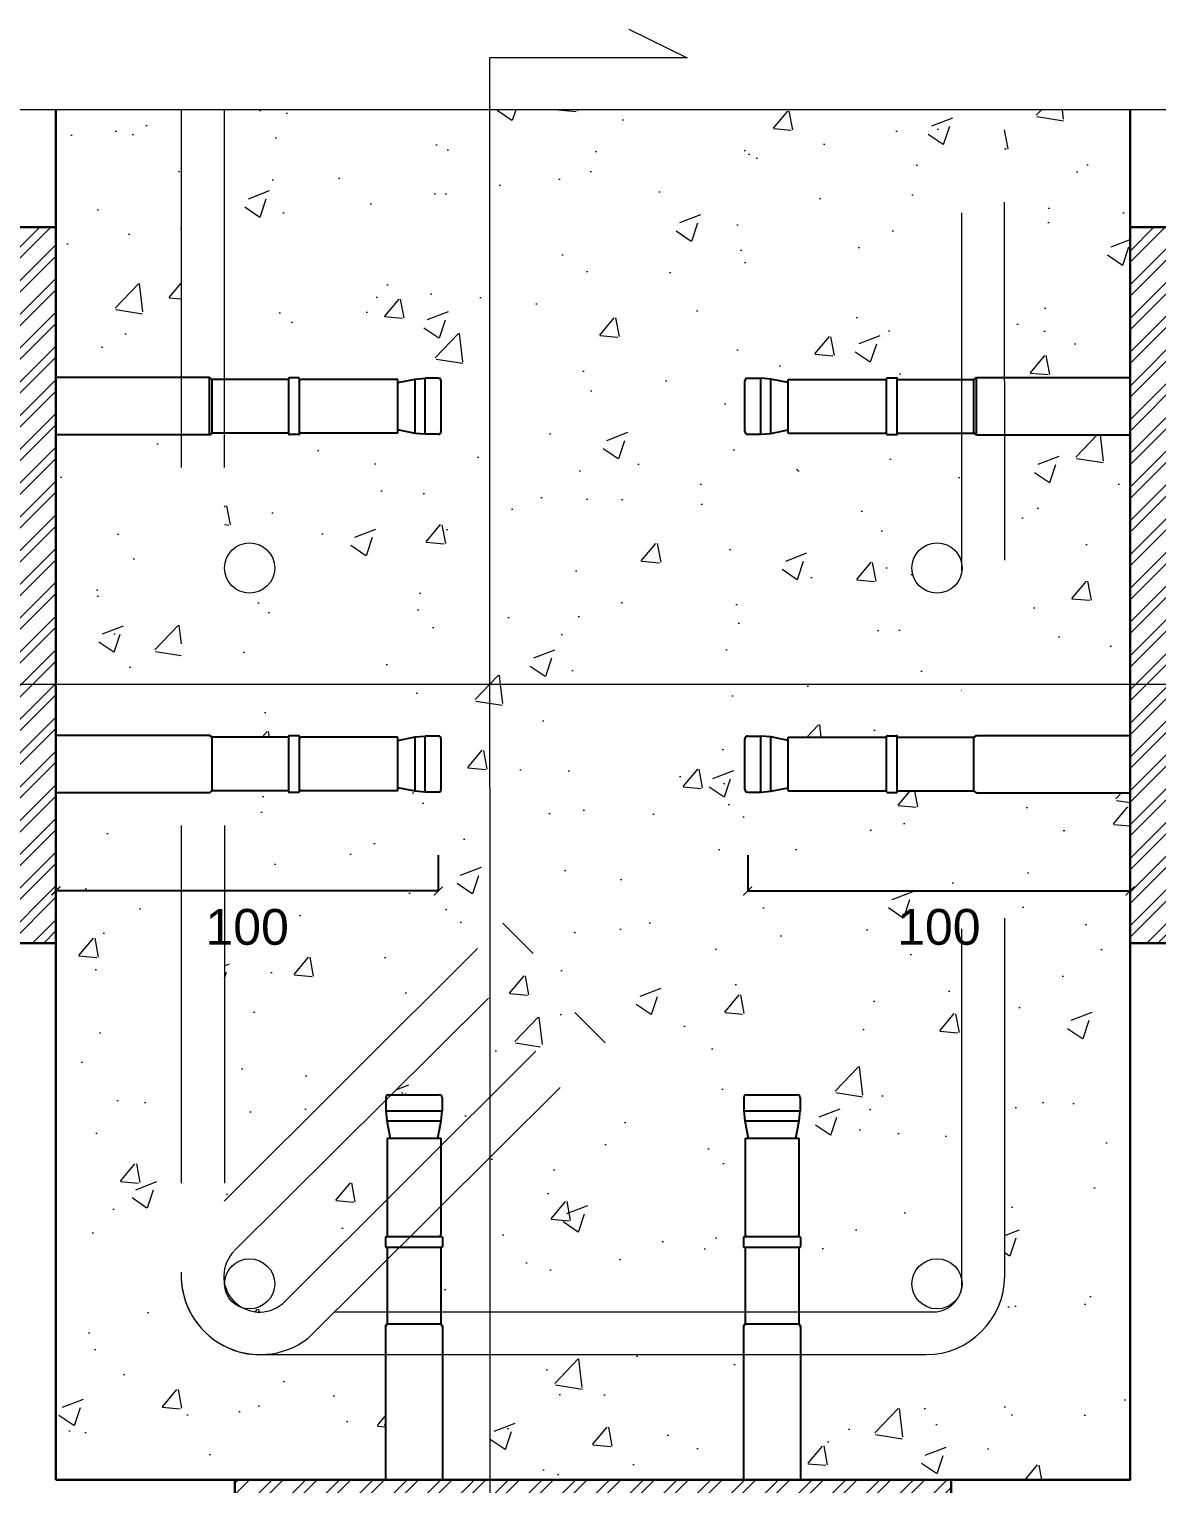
# Model space of a CAD drawing. Header units: millimetres. Extents: x 1415 to 3549, y 2194 to 4677.
# Drawn here: x 1789.0105 to 1789.3255, y 2313.6651 to 2314.0716 of the extents above; entities that cross this region are included whole.
import ezdxf

# ---------------------------------------------------------------- set-up
doc = ezdxf.new("R2010")
doc.units = ezdxf.units.MM
for name, pattern in [('ACAD_ISO02W100', [15, 12, -3]), ('DASHDOT', [1, 0.5, -0.25, 0, -0.25]), ('phl_center', [0.75, 0.4, -0.35]), ('phl_thick', [0])]:
    doc.linetypes.add(name, pattern=pattern)
doc.layers.get('0').update_dxf_attribs({"plot": 0})
for name, color, linetype, lineweight in [('Layer3', 7, 'Continuous', 15), ('Layer4', 7, 'Continuous', 15), ('quote', 252, 'Continuous', 5), ('Setti', 5, 'Continuous', 30), ('sezionato particolari', 7, 'Continuous', 30), ('sezione', 18, 'ACAD_ISO02W100', 20), ('staffe', 10, 'Continuous', 9)]:
    doc.layers.add(name, color=color, linetype=linetype, lineweight=lineweight)
doc.layers.add('projection', color=7, linetype='Continuous')
doc.layers.add('retini', color=7, linetype='DASHDOT', lineweight=9, true_color=0x636466)
doc.styles.get("Standard").update_dxf_attribs({"font": 'arial.ttf'})
doc.dimstyles.new('quote acciaio', dxfattribs={"dimtxt": 0.01, "dimasz": 0.0025, "dimexe": 0, "dimexo": 0, "dimgap": 0.005, "dimtad": 2, "dimdec": 0, "dimlfac": 1000, "dimzin": 0, "dimdsep": 46, "dimtxsty": 'Standard', "dimblk": 'ARCHTICK', "dimcen": 0, "dimclre": 252, "dimadec": 0, "dimazin": 0, "dimtfac": 1, "dimtdec": 0, "dimtofl": 0, "dimtmove": 0, "dimatfit": 3, "dimfxl": 0.01, "dimfxlon": 1, "dimtolj": 1, "dimtzin": 0, "dimarcsym": 0})
pattern_1 = [(45, (0, 0), (-0.004714634463561306, 0.004714634463561306), []), (45, (0.003143091, 0), (-0.004714634463561306, 0.004714634463561306), [])]
pattern_2 = [(49.99999999999999, (0, 0), (0.06012094076868132, -0.005259898227838018), [0.0062865, -0.0691515]), (355, (0, 0), (-0.01163032907023988, 0.06304875892888159), [0.0050292, -0.0553213927761]), (100.4514447, (0.005010062310000001, -0.000438323655), (0.04849061153981658, 0.05778885813102438), [0.005342702903999999, -0.05876978071799999]), (46.18420000000002, (0, 0.016764), (0.08945608349440287, -0.01387396821779996), [0.009429749999999997, -0.10372725]), (96.63555760999996, (0.007454667, 0.015607845), (0.07834336423699599, 0.0816506211172481), [0.0080140576362, -0.0881547506928]), (351.1841511700001, (0, 0.016764), (0.07834336424144242, 0.08165062111322577), [0.0075437891331, -0.0829817115336]), (21, (0.008381999999999999, 0.012573), (0.05003274911881372, -0.03374751540173891), [0.0062865, -0.0691515]), (326.0000000000001, (0.008381999999999999, 0.012573), (0.02039466935472354, 0.06078202882036536), [0.0050292, -0.05532119999999999]), (71.45144499999999, (0.012551395758, 0.009760707032999999), (0.07042741836197633, 0.02703451373234873), [0.005342702904, -0.05876967940799999]), (37.50000000000001, (0, 0), (0.0010192390726953, 0.02790316282814053), [0, -0.05465064, 0, -0.05615940000000001, 0, -0.05553075]), (7.499999999999999, (0, 0), (0.0220504886284009, 0.03305958968997944), [0, -0.03201924, 0, -0.05339334, 0, -0.02116455]), (327.5, (-0.01869186, 0), (0.04474489640506756, -0.001890485517582236), [0, -0.020955, 0, -0.0653796, 0, -0.08675369999999999]), (317.5, (-0.02707386, 0), (0.04888262985738596, 0.0083907420409999), [0, -0.0272415, 0, -0.04341876, 0, -0.0616077])]

# ---------------------------------------------------------------- blocks, each defined once
blk = doc.blocks.new('*U832')
at = {"layer": 'Layer3'}
blk.add_circle((0, 0), 0.006999999999999999, dxfattribs=at)
blk = doc.blocks.new('*U833')
at = {"layer": 'Layer3', "color": 0, "linetype": 'ByBlock', "lineweight": -2, "transparency": 16777216}
for p in [(1.224646799147353e-17, 0.2), (0.192, 0.2), (0, 0), (0.192, 0)]:
    blk.add_blockref('*U832', p, dxfattribs=at)
blk = doc.blocks.new('_ArchTick')
at = {"color": 0, "linetype": 'ByBlock', "const_width": 0.15}
blk.add_lwpolyline([(-0.5, -0.5), (0.5, 0.5)], dxfattribs=at)
blk = doc.blocks.new('*D838')
at = {"layer": 'Defpoints', "color": 0, "transparency": 16777216}
for p in [(1789.211153033278, 2313.855364899089), (1789.317953036278, 2313.855514899089), (1789.317953036278, 2313.830815796568)]:
    blk.add_point(p, dxfattribs=at)
at = {"layer": 'quote', "color": 252, "lineweight": -2, "transparency": 16777216}
for p, q in [((1789.211153033278, 2313.840815796569), (1789.211153033278, 2313.830815796568)), ((1789.317953036278, 2313.840815796569), (1789.317953036278, 2313.830815796568))]:
    blk.add_line(p, q, dxfattribs=at)
at = {"layer": 'quote', "color": 0, "linetype": 'Continuous', "lineweight": -2, "transparency": 16777216}
blk.add_line((1789.211153033278, 2313.830815796568), (1789.317953036278, 2313.830815796568), dxfattribs=at)
at = {"layer": 'quote', "color": 0, "lineweight": -2, "transparency": 16777216, "xscale": 0.0025, "yscale": 0.0025, "zscale": 0.0025, "rotation": 180}
blk.add_blockref('_ArchTick', (1789.211153033278, 2313.830815796568), dxfattribs=at)
at = {"layer": 'quote', "color": 0, "lineweight": -2, "transparency": 16777216, "xscale": 0.0025, "yscale": 0.0025, "zscale": 0.0025}
blk.add_blockref('_ArchTick', (1789.317953036278, 2313.830815796568), dxfattribs=at)
at = {"layer": 'quote', "color": 0, "transparency": 16777216, "insert": (1789.264553034778, 2313.820710066691), "char_height": 0.01, "attachment_point": 5}
blk.add_mtext('\\A1;100', dxfattribs=at)
blk = doc.blocks.new('*D885')
at = {"layer": 'Defpoints', "color": 0, "transparency": 16777216}
for p in [(1789.017953036278, 2313.855514899089), (1789.124753039278, 2313.855364899089), (1789.017953036278, 2313.830815796568)]:
    blk.add_point(p, dxfattribs=at)
at = {"layer": 'quote', "color": 252, "lineweight": -2, "transparency": 16777216}
for p, q in [((1789.017953036278, 2313.840815796569), (1789.017953036278, 2313.830815796568)), ((1789.124753039278, 2313.840815796569), (1789.124753039278, 2313.830815796568))]:
    blk.add_line(p, q, dxfattribs=at)
at = {"layer": 'quote', "color": 0, "linetype": 'Continuous', "lineweight": -2, "transparency": 16777216}
blk.add_line((1789.124753039278, 2313.830815796568), (1789.017953036278, 2313.830815796568), dxfattribs=at)
at = {"layer": 'quote', "color": 0, "lineweight": -2, "transparency": 16777216, "xscale": 0.0025, "yscale": 0.0025, "zscale": 0.0025, "rotation": 180}
blk.add_blockref('_ArchTick', (1789.017953036278, 2313.830815796568), dxfattribs=at)
at = {"layer": 'quote', "color": 0, "lineweight": -2, "transparency": 16777216, "xscale": 0.0025, "yscale": 0.0025, "zscale": 0.0025}
blk.add_blockref('_ArchTick', (1789.124753039278, 2313.830815796568), dxfattribs=at)
at = {"layer": 'quote', "color": 0, "transparency": 16777216, "insert": (1789.071353037778, 2313.820710066691), "char_height": 0.01, "attachment_point": 5}
blk.add_mtext('\\A1;100', dxfattribs=at)

msp = doc.modelspace()

# ---------------------------------------------------------------- hatches: boundary and pattern name
at = {"layer": 'Layer4', "true_color": 0x939598}
h = msp.add_hatch(dxfattribs=at)
h.set_pattern_fill('AR-CONC', color=252, scale=0.00033)
h.set_pattern_definition(pattern_2)
h.paths.add_polyline_path([(1789.139041797057, 2314.049122885385), (1789.064953036278, 2314.049122885385), (1789.06496867883, 2313.973757736756), (1789.082953036278, 2313.973757736756), (1789.082953036278, 2313.974194934756), (1789.085953036278, 2313.974194934756), (1789.085953036278, 2313.973757736756), (1789.113453036278, 2313.973757736756), (1789.113453036278, 2313.972876718756), (1789.118254000278, 2313.973854638756), (1789.121053034278, 2313.974107736756), (1789.124753036278, 2313.974107736756, -0.4135587880974621), (1789.125553034278, 2313.9733095256), (1789.125553034278, 2313.959209525599, -0.4148686399460196), (1789.124753036278, 2313.958407736756), (1789.121053034278, 2313.958407736756), (1789.118254000278, 2313.958660834756), (1789.113453036278, 2313.959638754756), (1789.113453036278, 2313.958757736756), (1789.085953036278, 2313.958757736756), (1789.085953036278, 2313.958320538756), (1789.082953036278, 2313.958320538756), (1789.082953036278, 2313.958757736756), (1789.064971792182, 2313.958757736756), (1789.065040707696, 2313.921047243257, -1.000103783802164), (1789.079040707545, 2313.921048696155, -0.9998962269677956), (1789.065040707696, 2313.921047243257), (1789.065037512742, 2313.888501133558), (1789.139075771788, 2313.888497240964)])
h.paths.add_polyline_path([(1789.270953036278, 2314.049122885385), (1789.139041797057, 2314.049122885385), (1789.139075771788, 2313.888497240964), (1789.270953036278, 2313.888490307458), (1789.270953036278, 2313.919944290664, -0.9237626769321007), (1789.257040707545, 2313.921048696155, -0.9237626769314576), (1789.270953036278, 2313.922153101646), (1789.270953036278, 2313.958757736756), (1789.252953036278, 2313.958757736756), (1789.252953036278, 2313.958320538756), (1789.249953036278, 2313.958320538756), (1789.249953036278, 2313.958757736756), (1789.222453036278, 2313.958757736756), (1789.222453036278, 2313.959638754756), (1789.217652072278, 2313.958660834756), (1789.214853038278, 2313.958407736756), (1789.211153036278, 2313.958407736756, -0.4135587880997068), (1789.210353038278, 2313.959205947912), (1789.210353038278, 2313.973305947912, -0.414868639946585), (1789.211153036278, 2313.974107736756), (1789.214853038278, 2313.974107736756), (1789.217652072278, 2313.973854638756), (1789.222453036278, 2313.972876718756), (1789.222453036278, 2313.973757736756), (1789.249953036278, 2313.973757736756), (1789.249953036278, 2313.974194934756), (1789.252953036278, 2313.974194934756), (1789.252953036278, 2313.973757736756), (1789.270953036278, 2313.973757736756)])
h.paths.add_polyline_path([(1789.317953036278, 2314.016257736756), (1789.317953036278, 2314.049122885385), (1789.282928844175, 2314.049122885385), (1789.28293440179, 2313.974257736756), (1789.317953036278, 2313.974257736756)])
h.paths.add_polyline_path([(1789.317953036278, 2313.958257736756), (1789.28293558955, 2313.958257736756), (1789.282940768782, 2313.888489677197), (1789.317953036278, 2313.888487836412)])
h.paths.add_polyline_path([(1789.052953036278, 2314.049122885385), (1789.017953035379, 2314.049122885385), (1789.017953035347, 2313.974257736756), (1789.052953036278, 2313.974257736756)])
h.paths.add_polyline_path([(1789.052953036278, 2313.958257736756), (1789.01795303534, 2313.958257736756), (1789.01795303531, 2313.888503609045), (1789.052953036278, 2313.888501768904)])
h = msp.add_hatch(dxfattribs=at)
h.set_pattern_fill('AR-CONC', color=252, scale=0.00033)
h.set_pattern_definition(pattern_2)
h.paths.add_polyline_path([(1789.317953036278, 2313.858257736756), (1789.28294301305, 2313.858257736756), (1789.28295302572, 2313.72337972327, -0.4145266143306385), (1789.260953036278, 2313.701257736755), (1789.225953036278, 2313.701257736755), (1789.225953036278, 2313.666257736755), (1789.267953036278, 2313.666257736755), (1789.317953036278, 2313.666257736755)])
h.paths.add_polyline_path([(1789.209953036278, 2313.701257736755), (1789.167953036278, 2313.701257736755), (1789.139115375749, 2313.701257736755), (1789.139122778774, 2313.666257736755), (1789.209953036278, 2313.666257736755)])
h.paths.add_polyline_path([(1789.109953036278, 2313.701257736755), (1789.073687925764, 2313.701257736754, -0.4088691945109933), (1789.052953036278, 2313.724336094356), (1789.052953036278, 2313.858257736756), (1789.017953035297, 2313.858257736756), (1789.017953035214, 2313.666257736755), (1789.109953036278, 2313.666257736755)])
h.paths.add_polyline_path([(1789.139090658911, 2313.818113942252), (1789.139075771788, 2313.888497240964), (1789.06498637442, 2313.888501136247), (1789.064989434514, 2313.873757736756), (1789.082953036278, 2313.873757736756), (1789.082953036278, 2313.874194934756), (1789.085953036278, 2313.874194934756), (1789.085953036278, 2313.873757736756), (1789.113453036278, 2313.873757736756), (1789.113453036278, 2313.872876718756), (1789.118254000278, 2313.873854638756), (1789.121053034278, 2313.874107736756), (1789.124753036278, 2313.874107736756, -0.4135587880997272), (1789.125553034278, 2313.8733095256), (1789.125553034278, 2313.859209525599, -0.4148686399443268), (1789.124753036278, 2313.858407736756), (1789.121053034278, 2313.858407736756), (1789.118254000278, 2313.858660834756), (1789.113453036278, 2313.859638754756), (1789.113453036278, 2313.858757736756), (1789.085953036278, 2313.858757736756), (1789.085953036278, 2313.858320538756), (1789.082953036278, 2313.858320538756), (1789.082953036278, 2313.858757736756), (1789.064992547866, 2313.858757736756), (1789.065016325973, 2313.744195832604)])
h.paths.add_polyline_path([(1789.270953036278, 2313.858757736756), (1789.252953036278, 2313.858757736756), (1789.252953036278, 2313.858320538756), (1789.249953036278, 2313.858320538756), (1789.249953036278, 2313.858757736756), (1789.222453036278, 2313.858757736756), (1789.222453036278, 2313.859638754756), (1789.217652072278, 2313.858660834756), (1789.214853038278, 2313.858407736756), (1789.211153036278, 2313.858407736756, -0.4135587880997221), (1789.210353038278, 2313.859205947912), (1789.210353038278, 2313.873305947912, -0.4148686399465938), (1789.211153036278, 2313.874107736756), (1789.214853038278, 2313.874107736756), (1789.217652072278, 2313.873854638756), (1789.222453036278, 2313.872876718756), (1789.222453036278, 2313.873757736756), (1789.249953036278, 2313.873757736756), (1789.249953036278, 2313.874194934756), (1789.252953036278, 2313.874194934756), (1789.252953036278, 2313.873757736756), (1789.270953036278, 2313.873757736756), (1789.270953036278, 2313.888490307458), (1789.139075771788, 2313.888497240964), (1789.139090658911, 2313.818113942252), (1789.142798507715, 2313.821813971176), (1789.151262714229, 2313.813307668718), (1789.139094236588, 2313.801199410373), (1789.139100158303, 2313.77320274049), (1789.162843638274, 2313.796896145294), (1789.171307844789, 2313.788389842836), (1789.139103723948, 2313.756345093573), (1789.13911283757, 2313.713257736755), (1789.167953036278, 2313.713257736755), (1789.210453036278, 2313.713257736755), (1789.210453036278, 2313.731257736755), (1789.210015838278, 2313.731257736755), (1789.210015838278, 2313.734257736755), (1789.210453036278, 2313.734257736755), (1789.210453036278, 2313.761757736755), (1789.211334054278, 2313.761757736755), (1789.210356134278, 2313.766558700755), (1789.210103036278, 2313.769357734755), (1789.210103036278, 2313.773057736755, -0.413558788099693), (1789.210901247434, 2313.773857734755), (1789.225001247434, 2313.773857734755, -0.4148686399466176), (1789.225803036278, 2313.773057736755), (1789.225803036278, 2313.769357734755), (1789.225549938278, 2313.766558700755), (1789.224572018278, 2313.761757736755), (1789.225453036278, 2313.761757736755), (1789.225453036278, 2313.734257736755), (1789.225890234278, 2313.734257736755), (1789.225890234278, 2313.731257736755), (1789.225453036278, 2313.731257736755), (1789.225453036278, 2313.713257736755), (1789.263953036278, 2313.713257736755, 0.3389972668818836), (1789.270953036278, 2313.720071334768), (1789.270953036278, 2313.722153101645, 0.9237626769894535), (1789.257040707545, 2313.721048696155, 0.9237626769900985), (1789.270953036278, 2313.719944290665), (1789.270953036278, 2313.720071334768, -0.3389972668818819), (1789.263953036278, 2313.713257736755, -0.4459529381912224), (1789.257040707545, 2313.721048696155, -0.9237626769894577), (1789.270953036278, 2313.722153101645)])
h.paths.add_polyline_path([(1789.110453036278, 2313.761757736755), (1789.111334054278, 2313.761757736755), (1789.110356134278, 2313.766558700755), (1789.110103036278, 2313.769357734755), (1789.110103036278, 2313.772351681557), (1789.067783099565, 2313.730240995728, 0.1499471425475808), (1789.065020296958, 2313.725063794275), (1789.065021092384, 2313.721231468672, 0.5691356026336322), (1789.081221103352, 2313.715445752874), (1789.110453036278, 2313.744616035447)])
h.paths.add_polyline_path([(1789.139094236588, 2313.801199410373), (1789.111616579692, 2313.773857734755), (1789.125001247435, 2313.773857734755, -0.4148686399466227), (1789.125803036278, 2313.773057736755), (1789.125803036278, 2313.769357734755), (1789.125549938278, 2313.766558700755), (1789.124572018278, 2313.761757736755), (1789.125453036278, 2313.761757736755), (1789.125453036278, 2313.759584400341), (1789.139100158303, 2313.77320274049)])
h.paths.add_polyline_path([(1789.139103723948, 2313.756345093573), (1789.125453036278, 2313.742761960352), (1789.125453036278, 2313.734757736755, -0.3127627247773691), (1789.125545201181, 2313.734195451681, -0.6775767516278355), (1789.125890234278, 2313.734057736755), (1789.125890234278, 2313.731457736756, -0.4142135623704787), (1789.125690234278, 2313.731257736756), (1789.125453036278, 2313.731257736756), (1789.125453036278, 2313.713257736755), (1789.13911283757, 2313.713257736755)])
h.paths.add_polyline_path([(1789.110453036278, 2313.72783619227), (1789.095802076172, 2313.713257736755), (1789.110453036278, 2313.713257736755)], flags=17)
at = {"layer": 'retini', "transparency": 33554687}
h = msp.add_hatch(dxfattribs=at)
h.set_pattern_fill('ANSI32', color=256, scale=0.0007)
h.set_pattern_definition(pattern_1)
h.paths.add_polyline_path([(1789.002953036278, 2313.816257736755), (1789.002953036278, 2313.888572291757), (1789.017953036278, 2313.888596578935), (1789.017953036278, 2313.816257736755)])
h.paths.add_polyline_path([(1789.002953036278, 2314.016257736756), (1789.017953036278, 2314.016257736756), (1789.017953036278, 2313.888596578935), (1789.002953036278, 2313.888572291757)])
h = msp.add_hatch(dxfattribs=at)
h.set_pattern_fill('ANSI32', color=256, scale=0.0007)
h.set_pattern_definition(pattern_1)
h.paths.add_polyline_path([(1789.332953036278, 2313.816257736755), (1789.332953036278, 2313.88848704778), (1789.317953036278, 2313.888487836412), (1789.317953036278, 2313.816257736755)])
h.paths.add_polyline_path([(1789.332953036278, 2314.016257736756), (1789.317953036278, 2314.016257736756), (1789.317953036278, 2313.888487836412), (1789.332953036278, 2313.88848704778)])
h = msp.add_hatch(dxfattribs=at)
h.set_pattern_fill('ANSI32', color=256, scale=0.0007)
h.set_pattern_definition(pattern_1)
h.paths.add_polyline_path([(1789.139125951499, 2313.651257736755), (1789.139122778774, 2313.666257736755), (1789.067953036278, 2313.666257736755), (1789.067953036278, 2313.651257736755)])
h.paths.add_polyline_path([(1789.139122778774, 2313.666257736755), (1789.139125951499, 2313.651257736755), (1789.267953036278, 2313.651257736755), (1789.267953036278, 2313.666257736755)])

# ---------------------------------------------------------------- linework, layer by layer
at = {"layer": 'Layer3'}
for p, q in [((1789.317953036278, 2313.816257736755), (1789.317953036278, 2314.016257736756)), ((1789.067953036278, 2313.666257736755), (1789.267953036278, 2313.666257736755))]:
    msp.add_line(p, q, dxfattribs=at)
at = {"layer": 'projection', "color": 7, "linetype": 'phl_thick'}
for p, q in [((1789.060803034278, 2313.974257736756), (1789.017953036278, 2313.974257736756)), ((1789.061553034278, 2313.973757736756), (1789.060803034278, 2313.974257736756)), ((1789.060803034278, 2313.958257736756), (1789.060803034278, 2313.974257736756)), ((1789.082953036278, 2313.973757736756), (1789.061553034278, 2313.973757736756)), ((1789.061553034278, 2313.958757736756), (1789.061553034278, 2313.973757736756)), ((1789.082953036278, 2313.958520538756), (1789.082953036278, 2313.973994934756)), ((1789.085753039278, 2313.974194934756), (1789.083153033278, 2313.974194934756)), ((1789.085953036278, 2313.958520538756), (1789.085953036278, 2313.973994934756)), ((1789.113453036278, 2313.973757736756), (1789.086453036278, 2313.973757736756)), ((1789.113453036278, 2313.972876718756), (1789.118254000278, 2313.973854638756)), ((1789.113453036278, 2313.967270139756), (1789.113453036278, 2313.973757736756)), ((1789.118254000278, 2313.973854638756), (1789.121053034278, 2313.974107736756)), ((1789.118254000278, 2313.958660834756), (1789.118254000278, 2313.973854638756)), ((1789.124753039278, 2313.974107736756), (1789.121053034278, 2313.974107736756)), ((1789.121053034278, 2313.958407736756), (1789.121053034278, 2313.974107736756)), ((1789.125553034278, 2313.959207736756), (1789.125553034278, 2313.973307736756)), ((1789.210353038278, 2313.959207736756), (1789.210353038278, 2313.973307736756)), ((1789.211153033278, 2313.974107736756), (1789.214853038278, 2313.974107736756)), ((1789.217652072278, 2313.973854638756), (1789.214853038278, 2313.974107736756)), ((1789.214853038278, 2313.958407736756), (1789.214853038278, 2313.974107736756)), ((1789.222453036278, 2313.972876718756), (1789.217652072278, 2313.973854638756)), ((1789.217652072278, 2313.958660834756), (1789.217652072278, 2313.973854638756)), ((1789.222453036278, 2313.973757736756), (1789.249453036278, 2313.973757736756)), ((1789.222453036278, 2313.967270139756), (1789.222453036278, 2313.973757736756)), ((1789.249953036278, 2313.958520538756), (1789.249953036278, 2313.973994934756)), ((1789.250153033278, 2313.974194934756), (1789.252753039278, 2313.974194934756)), ((1789.252953036278, 2313.958520538756), (1789.252953036278, 2313.973994934756)), ((1789.252953036278, 2313.973757736756), (1789.274353038278, 2313.973757736756)), ((1789.274353038278, 2313.973757736756), (1789.275103038278, 2313.974257736756)), ((1789.274353038278, 2313.958757736756), (1789.274353038278, 2313.973757736756)), ((1789.275103038278, 2313.974257736756), (1789.317953036278, 2313.974257736756)), ((1789.275103038278, 2313.958257736756), (1789.275103038278, 2313.974257736756)), ((1789.113453036278, 2313.958757736756), (1789.113453036278, 2313.967270139756)), ((1789.222453036278, 2313.958757736756), (1789.222453036278, 2313.967270139756)), ((1789.118254000278, 2313.958660834756), (1789.113453036278, 2313.959638754756)), ((1789.217652072278, 2313.958660834756), (1789.222453036278, 2313.959638754756)), ((1789.060803034278, 2313.958257736756), (1789.017953036278, 2313.958257736756)), ((1789.060803034278, 2313.958257736756), (1789.061553034278, 2313.958757736756)), ((1789.082953036278, 2313.958757736756), (1789.061553034278, 2313.958757736756)), ((1789.085753039278, 2313.958320538756), (1789.083153033278, 2313.958320538756)), ((1789.113453036278, 2313.958757736756), (1789.086453036278, 2313.958757736756)), ((1789.121053034278, 2313.958407736756), (1789.118254000278, 2313.958660834756)), ((1789.124753039278, 2313.958407736756), (1789.121053034278, 2313.958407736756)), ((1789.211153033278, 2313.958407736756), (1789.214853038278, 2313.958407736756)), ((1789.214853038278, 2313.958407736756), (1789.217652072278, 2313.958660834756)), ((1789.222453036278, 2313.958757736756), (1789.249453036278, 2313.958757736756)), ((1789.250153033278, 2313.958320538756), (1789.252753039278, 2313.958320538756)), ((1789.252953036278, 2313.958757736756), (1789.274353038278, 2313.958757736756)), ((1789.275103038278, 2313.958257736756), (1789.274353038278, 2313.958757736756)), ((1789.275103038278, 2313.958257736756), (1789.317953036278, 2313.958257736756)), ((1789.060803034278, 2313.874257736756), (1789.017953036278, 2313.874257736756)), ((1789.061553034278, 2313.873757736756), (1789.060803034278, 2313.874257736756)), ((1789.085753039278, 2313.874194934756), (1789.083153033278, 2313.874194934756)), ((1789.118254000278, 2313.873854638756), (1789.121053034278, 2313.874107736756)), ((1789.124753039278, 2313.874107736756), (1789.121053034278, 2313.874107736756)), ((1789.121053034278, 2313.858407736756), (1789.121053034278, 2313.874107736756)), ((1789.211153033278, 2313.874107736756), (1789.214853038278, 2313.874107736756)), ((1789.217652072278, 2313.873854638756), (1789.214853038278, 2313.874107736756)), ((1789.214853038278, 2313.858407736756), (1789.214853038278, 2313.874107736756)), ((1789.250153033278, 2313.874194934756), (1789.252753039278, 2313.874194934756)), ((1789.274353038278, 2313.873757736756), (1789.275103038278, 2313.874257736756)), ((1789.275103038278, 2313.874257736756), (1789.317953036278, 2313.874257736756)), ((1789.082953036278, 2313.873757736756), (1789.061553034278, 2313.873757736756)), ((1789.061553034278, 2313.858757736756), (1789.061553034278, 2313.873757736756)), ((1789.082953036278, 2313.858520538756), (1789.082953036278, 2313.873994934756)), ((1789.085953036278, 2313.858520538756), (1789.085953036278, 2313.873994934756)), ((1789.113453036278, 2313.873757736756), (1789.086453036278, 2313.873757736756)), ((1789.113453036278, 2313.872876718756), (1789.118254000278, 2313.873854638756)), ((1789.113453036278, 2313.867270139756), (1789.113453036278, 2313.873757736756)), ((1789.118254000278, 2313.858660834756), (1789.118254000278, 2313.873854638756)), ((1789.125553034278, 2313.859207736756), (1789.125553034278, 2313.873307736756)), ((1789.210353038278, 2313.859207736756), (1789.210353038278, 2313.873307736756)), ((1789.222453036278, 2313.872876718756), (1789.217652072278, 2313.873854638756)), ((1789.217652072278, 2313.858660834756), (1789.217652072278, 2313.873854638756)), ((1789.222453036278, 2313.873757736756), (1789.249453036278, 2313.873757736756)), ((1789.222453036278, 2313.867270139756), (1789.222453036278, 2313.873757736756)), ((1789.249953036278, 2313.858520538756), (1789.249953036278, 2313.873994934756)), ((1789.252953036278, 2313.858520538756), (1789.252953036278, 2313.873994934756)), ((1789.252953036278, 2313.873757736756), (1789.274353038278, 2313.873757736756)), ((1789.274353038278, 2313.858757736756), (1789.274353038278, 2313.873757736756)), ((1789.113453036278, 2313.858757736756), (1789.113453036278, 2313.867270139756)), ((1789.222453036278, 2313.858757736756), (1789.222453036278, 2313.867270139756)), ((1789.060803034278, 2313.858257736756), (1789.017953036278, 2313.858257736756)), ((1789.060803034278, 2313.858257736756), (1789.061553034278, 2313.858757736756)), ((1789.082953036278, 2313.858757736756), (1789.061553034278, 2313.858757736756)), ((1789.085753039278, 2313.858320538756), (1789.083153033278, 2313.858320538756)), ((1789.113453036278, 2313.858757736756), (1789.086453036278, 2313.858757736756)), ((1789.118254000278, 2313.858660834756), (1789.113453036278, 2313.859638754756)), ((1789.121053034278, 2313.858407736756), (1789.118254000278, 2313.858660834756)), ((1789.124753039278, 2313.858407736756), (1789.121053034278, 2313.858407736756)), ((1789.211153033278, 2313.858407736756), (1789.214853038278, 2313.858407736756)), ((1789.214853038278, 2313.858407736756), (1789.217652072278, 2313.858660834756)), ((1789.217652072278, 2313.858660834756), (1789.222453036278, 2313.859638754756)), ((1789.222453036278, 2313.858757736756), (1789.249453036278, 2313.858757736756)), ((1789.250153033278, 2313.858320538756), (1789.252753039278, 2313.858320538756)), ((1789.252953036278, 2313.858757736756), (1789.274353038278, 2313.858757736756)), ((1789.275103038278, 2313.858257736756), (1789.274353038278, 2313.858757736756)), ((1789.275103038278, 2313.858257736756), (1789.317953036278, 2313.858257736756)), ((1789.110103036278, 2313.773057739756), (1789.110103036278, 2313.769357734755)), ((1789.110903036278, 2313.773857734755), (1789.125003036278, 2313.773857734755)), ((1789.125803036278, 2313.773057739756), (1789.125803036278, 2313.769357734755)), ((1789.210103036278, 2313.773057739756), (1789.210103036278, 2313.769357734755)), ((1789.210903036278, 2313.773857734755), (1789.225003036278, 2313.773857734755)), ((1789.225803036278, 2313.773057739756), (1789.225803036278, 2313.769357734755)), ((1789.110103036278, 2313.769357734755), (1789.125803036278, 2313.769357734755)), ((1789.110103036278, 2313.769357734755), (1789.125803036278, 2313.769357734755)), ((1789.110103036278, 2313.769357734755), (1789.110356134278, 2313.766558700755)), ((1789.125549938278, 2313.766558700755), (1789.125803036278, 2313.769357734755)), ((1789.210103036278, 2313.769357734755), (1789.225803036278, 2313.769357734755)), ((1789.210103036278, 2313.769357734755), (1789.225803036278, 2313.769357734755)), ((1789.210103036278, 2313.769357734755), (1789.210356134278, 2313.766558700755)), ((1789.225549938278, 2313.766558700755), (1789.225803036278, 2313.769357734755)), ((1789.110356134278, 2313.766558700755), (1789.125549938278, 2313.766558700755)), ((1789.110356134278, 2313.766558700755), (1789.125549938278, 2313.766558700755)), ((1789.110356134278, 2313.766558700755), (1789.111334054278, 2313.761757736755)), ((1789.124572018278, 2313.761757736755), (1789.125549938278, 2313.766558700755)), ((1789.210356134278, 2313.766558700755), (1789.225549938278, 2313.766558700755)), ((1789.210356134278, 2313.766558700755), (1789.225549938278, 2313.766558700755)), ((1789.210356134278, 2313.766558700755), (1789.211334054278, 2313.761757736755)), ((1789.224572018278, 2313.761757736755), (1789.225549938278, 2313.766558700755)), ((1789.110453036278, 2313.761757736755), (1789.118965439278, 2313.761757736755)), ((1789.110453036278, 2313.761757736755), (1789.110453036278, 2313.734757736755)), ((1789.118965439278, 2313.761757736755), (1789.125453036278, 2313.761757736755)), ((1789.125453036278, 2313.761757736755), (1789.125453036278, 2313.734757736755)), ((1789.210453036278, 2313.761757736755), (1789.218965439278, 2313.761757736755)), ((1789.210453036278, 2313.761757736755), (1789.210453036278, 2313.734757736755)), ((1789.218965439278, 2313.761757736755), (1789.225453036278, 2313.761757736755)), ((1789.225453036278, 2313.761757736755), (1789.225453036278, 2313.734757736755)), ((1789.110015838278, 2313.734057739755), (1789.110015838278, 2313.731457733755)), ((1789.110215838278, 2313.734257736755), (1789.125690234278, 2313.734257736755)), ((1789.125890234278, 2313.734057739755), (1789.125890234278, 2313.731457733755)), ((1789.210015838278, 2313.734057739755), (1789.210015838278, 2313.731457733755)), ((1789.210215838278, 2313.734257736755), (1789.225690234278, 2313.734257736755)), ((1789.225890234278, 2313.734057739755), (1789.225890234278, 2313.731457733755)), ((1789.110215838278, 2313.731257736755), (1789.125690234278, 2313.731257736755)), ((1789.110453036278, 2313.731257736755), (1789.110453036278, 2313.709857734756)), ((1789.125453036278, 2313.731257736755), (1789.125453036278, 2313.709857734755)), ((1789.210215838278, 2313.731257736755), (1789.225690234278, 2313.731257736755)), ((1789.210453036278, 2313.731257736755), (1789.210453036278, 2313.709857734756)), ((1789.225453036278, 2313.731257736755), (1789.225453036278, 2313.709857734755)), ((1789.109953036278, 2313.709107734755), (1789.110453036278, 2313.709857734756)), ((1789.109953036278, 2313.709107734755), (1789.109953036278, 2313.666257736755)), ((1789.110453036278, 2313.709857734756), (1789.125453036278, 2313.709857734755)), ((1789.110453036278, 2313.709857734756), (1789.125453036278, 2313.709857734755)), ((1789.125453036278, 2313.709857734755), (1789.125953036278, 2313.709107734755)), ((1789.125953036278, 2313.709107734755), (1789.125953036278, 2313.666257736755)), ((1789.209953036278, 2313.709107734755), (1789.210453036278, 2313.709857734756)), ((1789.209953036278, 2313.709107734755), (1789.209953036278, 2313.666257736755)), ((1789.210453036278, 2313.709857734756), (1789.225453036278, 2313.709857734755)), ((1789.210453036278, 2313.709857734756), (1789.225453036278, 2313.709857734755)), ((1789.225453036278, 2313.709857734755), (1789.225953036278, 2313.709107734755)), ((1789.225953036278, 2313.709107734755), (1789.225953036278, 2313.666257736755))]:
    msp.add_line(p, q, dxfattribs=at)
at = {"layer": 'projection', "color": 3, "linetype": 'phl_center', "true_color": 0x00ff00}
for p, q in [((1789.060803034278, 2313.958257736756), (1789.060803034278, 2313.974257736756)), ((1789.061553034278, 2313.958757736756), (1789.061553034278, 2313.973757736756)), ((1789.118254000278, 2313.958660834756), (1789.118254000278, 2313.973854638756)), ((1789.121053034278, 2313.958407736756), (1789.121053034278, 2313.974107736756)), ((1789.214853038278, 2313.958407736756), (1789.214853038278, 2313.974107736756)), ((1789.217652072278, 2313.958660834756), (1789.217652072278, 2313.973854638756)), ((1789.274353038278, 2313.958757736756), (1789.274353038278, 2313.973757736756)), ((1789.275103038278, 2313.958257736756), (1789.275103038278, 2313.974257736756)), ((1789.121053034278, 2313.858407736756), (1789.121053034278, 2313.874107736756)), ((1789.214853038278, 2313.858407736756), (1789.214853038278, 2313.874107736756)), ((1789.061553034278, 2313.858757736756), (1789.061553034278, 2313.873757736756)), ((1789.118254000278, 2313.858660834756), (1789.118254000278, 2313.873854638756)), ((1789.217652072278, 2313.858660834756), (1789.217652072278, 2313.873854638756)), ((1789.274353038278, 2313.858757736756), (1789.274353038278, 2313.873757736756))]:
    msp.add_line(p, q, dxfattribs=at)
at = {"layer": 'projection', "color": 7, "linetype": 'phl_thick'}
for centre, radius, start, end in [((1789.083153036278, 2313.973994934756), 0.0002, 90.0008705922159, 180), ((1789.085753036278, 2313.973994934756), 0.0002, 359.9999321525095, 89.99912940778411), ((1789.086453036278, 2313.973257736756), 0.0005, 90.00000023449596, 180), ((1789.124753036278, 2313.973307736756), 0.0008, 6.361109362927034e-15, 89.99977532683863), ((1789.211153036278, 2313.973307736756), 0.0008, 90.00022467316138, 180), ((1789.249453036278, 2313.973257736756), 0.0005, 0, 89.99999976550407), ((1789.250153036278, 2313.973994934756), 0.0002, 90.0008705922159, 180.0000678474905), ((1789.252753036278, 2313.973994934756), 0.0002, 0, 89.99912940778411), ((1789.083153036278, 2313.958520538756), 0.0002, 180, 269.9991294077841), ((1789.085753036278, 2313.958520538756), 0.0002, 270.0008705922158, 6.78474906936069e-05), ((1789.086453036278, 2313.959257736756), 0.0005, 180, 269.9999997655041), ((1789.124753036278, 2313.959207736756), 0.0008, 270.0002246731614, 6.361109362927034e-15), ((1789.211153036278, 2313.959207736756), 0.0008, 180, 269.9997753268386), ((1789.249453036278, 2313.959257736756), 0.0005, 270.0000002344959, 0), ((1789.250153036278, 2313.958520538756), 0.0002, 179.9999321525093, 269.9991294077841), ((1789.252753036278, 2313.958520538756), 0.0002, 270.0008705922158, 0), ((1789.083153036278, 2313.873994934756), 0.0002, 90.0008705922159, 180), ((1789.085753036278, 2313.873994934756), 0.0002, 359.9999321525095, 89.99912940778411), ((1789.124753036278, 2313.873307736756), 0.0008, 6.361109362927034e-15, 89.99977532683863), ((1789.211153036278, 2313.873307736756), 0.0008, 90.00022467316138, 180), ((1789.250153036278, 2313.873994934756), 0.0002, 90.0008705922159, 180.0000678474905), ((1789.252753036278, 2313.873994934756), 0.0002, 0, 89.99912940778411), ((1789.086453036278, 2313.873257736756), 0.0005, 90.00000023449596, 180), ((1789.249453036278, 2313.873257736756), 0.0005, 0, 89.99999976550407), ((1789.083153036278, 2313.858520538756), 0.0002, 180, 269.9991294077841), ((1789.085753036278, 2313.858520538756), 0.0002, 270.0008705922158, 6.78474906936069e-05), ((1789.086453036278, 2313.859257736756), 0.0005, 180, 269.9999997655041), ((1789.124753036278, 2313.859207736756), 0.0008, 270.0002246731614, 6.361109362927034e-15), ((1789.211153036278, 2313.859207736756), 0.0008, 180, 269.9997753268386), ((1789.249453036278, 2313.859257736756), 0.0005, 270.0000002344959, 0), ((1789.250153036278, 2313.858520538756), 0.0002, 179.9999321525093, 269.9991294077841), ((1789.252753036278, 2313.858520538756), 0.0002, 270.0008705922158, 0), ((1789.110903036278, 2313.773057736755), 0.0008, 90, 179.9997753268386), ((1789.125003036278, 2313.773057736755), 0.0008, 0.0002246731613661609, 90), ((1789.210903036278, 2313.773057736755), 0.0008, 90, 179.9997753268386), ((1789.225003036278, 2313.773057736755), 0.0008, 0.0002246731613661609, 90), ((1789.110215838278, 2313.734057736755), 0.0002, 89.99993215250932, 179.9991294077841), ((1789.110953036278, 2313.734757736755), 0.0005, 180.0000002344958, 270), ((1789.124953036278, 2313.734757736755), 0.0005, 270, 359.9999997655041), ((1789.125690234278, 2313.734057736755), 0.0002, 0.0008705922158851736, 90.00006784749068), ((1789.210215838278, 2313.734057736755), 0.0002, 89.99993215250932, 179.9991294077841), ((1789.210953036278, 2313.734757736755), 0.0005, 180.0000002344958, 270), ((1789.224953036278, 2313.734757736755), 0.0005, 270, 359.9999997655041), ((1789.225690234278, 2313.734057736755), 0.0002, 0.0008705922158851736, 90.00006784749068), ((1789.110215838278, 2313.731457736756), 0.0002, 180.0008705922158, 270), ((1789.125690234278, 2313.731457736756), 0.0002, 270, 359.9991294077841), ((1789.210215838278, 2313.731457736756), 0.0002, 180.0008705922158, 270), ((1789.225690234278, 2313.731457736756), 0.0002, 270, 359.9991294077841)]:
    msp.add_arc(centre, radius, start, end, dxfattribs=at)
at = {"layer": 'Setti'}
for points in [[(1789.017953035214, 2313.666257736755), (1789.017953035379, 2314.049122885385)], [(1789.017953036278, 2313.666257736755), (1789.017953036278, 2313.666257736755), (1789.017953036278, 2313.666257736755), (1789.167953036278, 2313.666257736755), (1789.317953036278, 2313.666257736755), (1789.317953036278, 2314.049122885385)]]:
    msp.add_lwpolyline(points, dxfattribs=at)
at = {"layer": 'sezionato particolari'}
for p, q in [((1789.017953036278, 2314.016257736756), (1789.002953036278, 2314.016257736756)), ((1789.317953036278, 2314.016257736756), (1789.332953036278, 2314.016257736756)), ((1789.002953036278, 2313.816257736755), (1789.017953036278, 2313.816257736755)), ((1789.332953036278, 2313.816257736755), (1789.317953036278, 2313.816257736755)), ((1789.067953036278, 2313.651257736755), (1789.067953036278, 2313.666257736755)), ((1789.267953036278, 2313.666257736755), (1789.267953036278, 2313.651257736755))]:
    msp.add_line(p, q, dxfattribs=at)
at = {"layer": 'sezione', "ltscale": 0.2}
for p, q in [((1789.178000144324, 2314.071633133499), (1789.19426193634, 2314.06360835773)), ((1789.19426193634, 2314.06360835773), (1789.139038733163, 2314.06360835773)), ((1789.139038733163, 2314.06360835773), (1789.139184252052, 2313.375624530854)), ((1789.599123505074, 2313.888473053749), (1788.735462094017, 2313.888518461132))]:
    msp.add_line(p, q, dxfattribs=at)
msp.add_lwpolyline([(1789.001836071403, 2314.049122885385), (1789.336837765384, 2314.049122885385)], dxfattribs=at)
at = {"layer": 'staffe', "linetype": 'ACAD_ISO02W100', "ltscale": 0.001}
for p, q in [((1789.052953036278, 2314.049122885385), (1789.052953036278, 2313.724336094356)), ((1789.064953036278, 2314.049122885385), (1789.065021092384, 2313.721231468672)), ((1789.270953036278, 2313.720257736755), (1789.270953036278, 2314.049122885385)), ((1789.282953036278, 2313.72323750076), (1789.282928844175, 2314.049122885385)), ((1789.095802076172, 2313.713257736755), (1789.167953036278, 2313.713257736755)), ((1789.167953036278, 2313.713257736755), (1789.263953036278, 2313.713257736755)), ((1789.073687925764, 2313.701257736754), (1789.167953036278, 2313.701257736755)), ((1789.167953036278, 2313.701257736755), (1789.260953036278, 2313.701257736755))]:
    msp.add_line(p, q, dxfattribs=at)
for points in [[(1789.064953036278, 2313.744132676387), (1789.142773762632, 2313.821789278281)], [(1789.067866435751, 2313.730324101288), (1789.151262714229, 2313.813307668718), (1789.14279854285, 2313.821813935866)], [(1789.08791156631, 2313.705406275405), (1789.171307844789, 2313.788389842836), (1789.162843673409, 2313.796896109984)], [(1789.081221103344, 2313.715445752866), (1789.162818893192, 2313.7968714524)]]:
    msp.add_lwpolyline(points, dxfattribs=at)
for centre, radius, start, end in [((1789.074839332377, 2313.723149669399), 0.0100038657830475, 135.1188386901149, 309.6376736172476), ((1789.074962819869, 2313.723312328977), 0.02203358049207131, 177.3368576261682, 306.9919345286287), ((1789.075072562179, 2313.723355643704), 0.0221412445351245, 177.4620189341151, 266.4145816721978), ((1789.260903852401, 2313.72330697523), 0.02204929333031854, 270.1278059520929, 359.8194681157982), ((1789.263005666247, 2313.721233574053), 0.008031904542175092, 276.7738554780454, 8.320070864499426)]:
    msp.add_arc(centre, radius, start, end, dxfattribs=at)

# ---------------------------------------------------------------- block references
at = {"layer": 'Layer3'}
msp.add_blockref('*U833', (1789.072040707545, 2313.721048696155), dxfattribs=at)

# ---------------------------------------------------------------- dimensions: what is measured, and where the dimension line sits
at = {"layer": 'quote'}
dim = msp.add_linear_dim(base=(1789.017953036278, 2313.830815796568), p1=(1789.124753039278, 2313.855364899089), p2=(1789.017953036278, 2313.855514899089), angle=180, text='100', dimstyle='quote acciaio', dxfattribs=at)
dim.commit()
dim.dimension.update_dxf_attribs({"geometry": '*D885', "text_midpoint": (1789.071353037778, 2313.820710066691)})
dim = msp.add_linear_dim(base=(1789.317953036278, 2313.830815796568), p1=(1789.211153033278, 2313.855364899089), p2=(1789.317953036278, 2313.855514899089), text='100', dimstyle='quote acciaio', dxfattribs=at)
dim.commit()
dim.dimension.update_dxf_attribs({"geometry": '*D838', "text_midpoint": (1789.264553034778, 2313.820710066691)})

doc.saveas('drawing.dxf')
